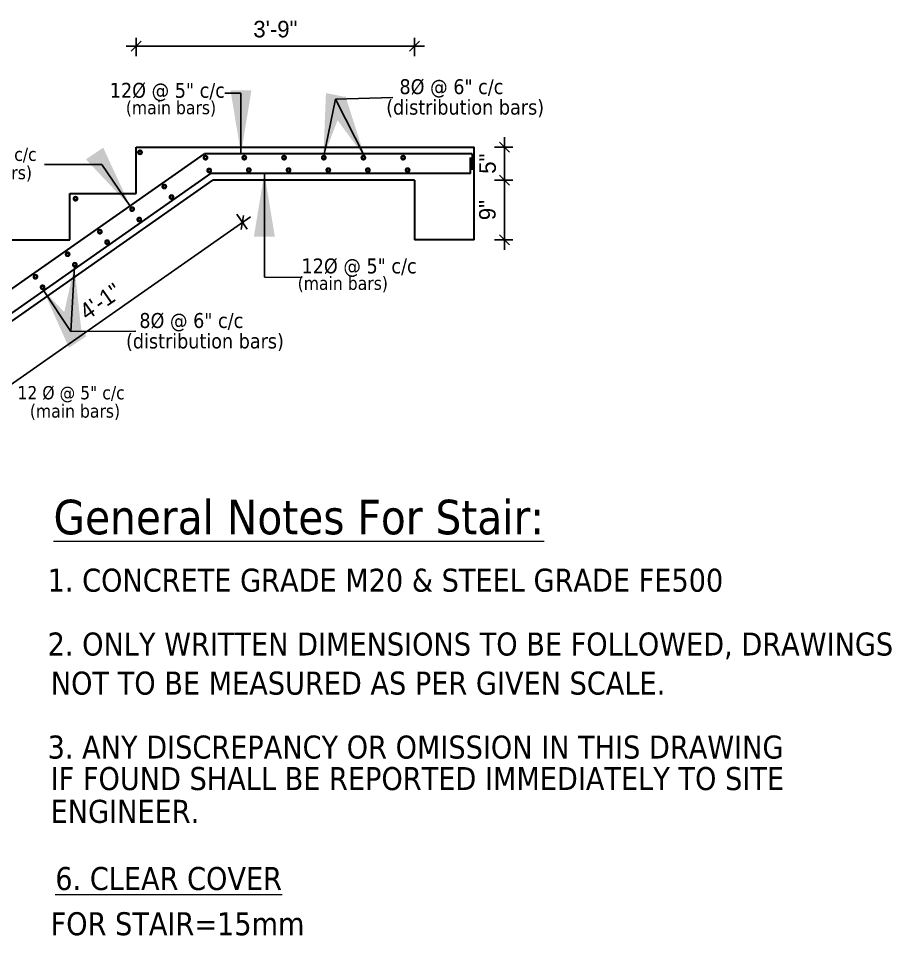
# Model space of a CAD drawing. Header units: inches. Extents: x 28835 to 36795, y -18828 to -9750.
# Drawn here: x 34771.3 to 34903.1, y -10973.7 to -10835.3 of the extents above; entities that cross this region are included whole.
import ezdxf

# ---------------------------------------------------------------- set-up
doc = ezdxf.new("R2010")
doc.units = ezdxf.units.IN
doc.header["$LTSCALE"] = 12
doc.header["$MEASUREMENT"] = 0
for name, color, linetype, lineweight in [('dim', 85, 'Continuous', 9), ('HATCH', 11, 'Continuous', 9), ('REN', 242, 'Continuous', 30), ('Text', 7, 'Continuous', 5), ('TEXT1', 5, 'Continuous', 9), ('Wall', 1, 'Continuous', 30)]:
    doc.layers.add(name, color=color, linetype=linetype, lineweight=lineweight)
doc.styles.add('KBS', font='GOTHIC.TTF')
doc.styles.add('S11', font='tahoma.ttf', dxfattribs={"height": 7})
doc.styles.add('TAHOMA', font='tahoma.ttf', dxfattribs={"height": 9})
doc.dimstyles.new('ARROW-1', dxfattribs={"dimscale": 96, "dimtxt": 7, "dimasz": 0.1, "dimexe": 0, "dimexo": 0, "dimgap": 0.03125, "dimtad": 1, "dimdec": 0, "dimlfac": 2, "dimzin": 3, "dimdsep": 46, "dimlunit": 4, "dimtxsty": 'S11', "dimcen": 0.09375, "dimclrt": 7, "dimadec": 0, "dimazin": 0, "dimtfac": 1, "dimtdec": 0, "dimtix": 1, "dimtmove": 1, "dimatfit": 3, "dimfxl": 1, "dimfrac": 2, "dimtolj": 1, "dimtzin": 0, "dimarcsym": 0})
doc.dimstyles.new('scale4', dxfattribs={"dimscale": 0.5, "dimtxt": 9, "dimasz": 3, "dimexe": 2.5, "dimexo": 3, "dimgap": 2.5, "dimtad": 1, "dimdec": 0, "dimzin": 0, "dimdsep": 46, "dimlunit": 4, "dimtxsty": 'KBS', "dimblk": 'OBLIQUE', "dimcen": 0.09, "dimdle": 3, "dimclrt": 256, "dimadec": 0, "dimazin": 0, "dimtfac": 1, "dimtdec": 0, "dimtix": 1, "dimtmove": 0, "dimatfit": 3, "dimldrblk": 'OBLIQUE', "dimfxl": 3, "dimfxlon": 1, "dimtolj": 1, "dimtzin": 0, "dimarcsym": 0})

# ---------------------------------------------------------------- blocks, each defined once
blk = doc.blocks.new('_Oblique')
at = {"color": 0, "linetype": 'ByBlock', "lineweight": -2}
blk.add_line((-0.5, -0.5), (0.5, 0.5), dxfattribs=at)
blk = doc.blocks.new('*D331')
at = {"layer": 'Defpoints', "color": 0, "transparency": 16777216}
for p in [(34839.75, -10854.72), (34839.75, -10859.72), (34844.64, -10859.72)]:
    blk.add_point(p, dxfattribs=at)
at = {"layer": 'TEXT1', "color": 0, "lineweight": -2, "transparency": 16777216}
for p, q in [((34844.64, -10854.72), (34844.64, -10853.22)), ((34843.14, -10854.72), (34845.89, -10854.72)), ((34844.64, -10854.72), (34844.64, -10859.72)), ((34843.14, -10859.72), (34845.89, -10859.72)), ((34844.64, -10859.72), (34844.64, -10861.22))]:
    blk.add_line(p, q, dxfattribs=at)
at = {"layer": 'TEXT1', "color": 0, "lineweight": -2, "transparency": 16777216, "xscale": 1.5, "yscale": 1.5, "zscale": 1.5}
for p, rotation in [((34844.64, -10854.72), 270), ((34844.64, -10859.72), 90)]:
    blk.add_blockref('_Oblique', p, dxfattribs=dict(at, rotation=rotation))
at = {"layer": 'TEXT1', "transparency": 16777216, "insert": (34842.11, -10857.22), "char_height": 2.5, "attachment_point": 5, "rotation": 90, "style": 'KBS'}
blk.add_mtext('\\A1;5"', dxfattribs=at)
blk = doc.blocks.new('*D332')
at = {"layer": 'Defpoints', "color": 0, "transparency": 16777216}
for p in [(34839.75, -10859.72), (34844.64, -10859.72), (34839.43, -10868.72)]:
    blk.add_point(p, dxfattribs=at)
at = {"layer": 'TEXT1', "color": 0, "lineweight": -2, "transparency": 16777216}
for p, q in [((34844.64, -10870.22), (34844.64, -10858.22)), ((34843.14, -10859.72), (34845.89, -10859.72)), ((34843.14, -10868.72), (34845.89, -10868.72))]:
    blk.add_line(p, q, dxfattribs=at)
at = {"layer": 'TEXT1', "color": 0, "lineweight": -2, "transparency": 16777216, "xscale": 1.5, "yscale": 1.5, "zscale": 1.5}
for p, rotation in [((34844.64, -10859.72), 90), ((34844.64, -10868.72), 270)]:
    blk.add_blockref('_Oblique', p, dxfattribs=dict(at, rotation=rotation))
at = {"layer": 'TEXT1', "transparency": 16777216, "insert": (34842.08, -10864.22), "char_height": 2.5, "attachment_point": 5, "rotation": 90, "style": 'KBS'}
blk.add_mtext('\\A1;9"', dxfattribs=at)
blk = doc.blocks.new('*D333')
at = {"layer": 'Defpoints', "color": 0, "transparency": 16777216}
for p in [(34831.07, -10839.49), (34789.07, -10844.56), (34831.07, -10852.89)]:
    blk.add_point(p, dxfattribs=at)
at = {"layer": 'TEXT1', "color": 0, "lineweight": -2, "transparency": 16777216}
for p, q in [((34787.57, -10839.49), (34832.57, -10839.49)), ((34789.07, -10840.99), (34789.07, -10838.24)), ((34831.07, -10840.99), (34831.07, -10838.24))]:
    blk.add_line(p, q, dxfattribs=at)
at = {"layer": 'TEXT1', "color": 0, "lineweight": -2, "transparency": 16777216, "xscale": 1.5, "yscale": 1.5, "zscale": 1.5, "rotation": 180}
blk.add_blockref('_Oblique', (34789.07, -10839.49), dxfattribs=at)
at = {"layer": 'TEXT1', "color": 0, "lineweight": -2, "transparency": 16777216, "xscale": 1.5, "yscale": 1.5, "zscale": 1.5}
blk.add_blockref('_Oblique', (34831.07, -10839.49), dxfattribs=at)
at = {"layer": 'TEXT1', "transparency": 16777216, "insert": (34810.07, -10836.93), "char_height": 2.5, "attachment_point": 5, "style": 'KBS'}
blk.add_mtext('\\A1;3\'-9"', dxfattribs=at)
blk = doc.blocks.new('*D335')
at = {"layer": 'Defpoints', "color": 0, "transparency": 16777216}
for p in [(34794.34, -10854.72), (34748.77, -10882.72), (34751.16, -10882.72)]:
    blk.add_point(p, dxfattribs=at)
at = {"layer": 'TEXT1', "color": 0, "lineweight": -2, "transparency": 16777216}
for p, q in [((34751.16, -10853.22), (34751.16, -10884.22)), ((34752.66, -10854.72), (34749.91, -10854.72)), ((34750.27, -10882.72), (34752.41, -10882.72))]:
    blk.add_line(p, q, dxfattribs=at)
at = {"layer": 'TEXT1', "color": 0, "lineweight": -2, "transparency": 16777216, "xscale": 1.5, "yscale": 1.5, "zscale": 1.5}
for p, rotation in [((34751.16, -10854.72), 90), ((34751.16, -10882.72), 270)]:
    blk.add_blockref('_Oblique', p, dxfattribs=dict(at, rotation=rotation))
at = {"layer": 'TEXT1', "transparency": 16777216, "insert": (34748.63, -10868.72), "char_height": 2.5, "attachment_point": 5, "rotation": 90, "style": 'KBS'}
blk.add_mtext('\\A1;2\'-4"', dxfattribs=at)
blk = doc.blocks.new('*D336')
at = {"layer": 'Defpoints', "color": 0, "transparency": 16777216}
for p in [(34800.65, -10859.72), (34760.65, -10887.72), (34765.1, -10894.08)]:
    blk.add_point(p, dxfattribs=at)
at = {"layer": 'TEXT1', "color": 0, "lineweight": -2, "transparency": 16777216}
for p, q in [((34806.33, -10865.22), (34763.87, -10894.94)), ((34804.24, -10864.85), (34805.82, -10867.1)), ((34764.24, -10892.85), (34765.82, -10895.1))]:
    blk.add_line(p, q, dxfattribs=at)
at = {"layer": 'TEXT1', "color": 0, "lineweight": -2, "transparency": 16777216, "xscale": 1.5, "yscale": 1.5, "zscale": 1.5}
for p, rotation in [((34805.1, -10866.08), 34.99202019857719), ((34765.1, -10894.08), 214.9920201985772)]:
    blk.add_blockref('_Oblique', p, dxfattribs=dict(at, rotation=rotation))
at = {"layer": 'TEXT1', "transparency": 16777216, "insert": (34783.65, -10878), "char_height": 2.5, "attachment_point": 5, "rotation": 34.992, "style": 'KBS'}
blk.add_mtext('\\A1;4\'-1"', dxfattribs=at)
blk = doc.blocks.new('weqeqweqwe')
at = {"layer": 'Text', "color": 30, "linetype": 'Continuous', "style": 'TAHOMA'}
for s, p in [('1. CONCRETE GRADE M20 & STEEL GRADE FE500', (109864.17, -19454.47)), ('2. ONLY WRITTEN DIMENSIONS TO BE FOLLOWED, DRAWINGS', (109864.17, -19479.43)), ('NOT TO BE MEASURED AS PER GIVEN SCALE.', (109865.42, -19494.71)), ('3. ANY DISCREPANCY OR OMISSION IN THIS DRAWING', (109864.17, -19519.72)), ('IF FOUND SHALL BE REPORTED IMMEDIATELY TO SITE', (109865.35, -19532.03)), ('ENGINEER.', (109865.35, -19544.85))]:
    blk.add_text(s, height=9, dxfattribs=at).set_placement(p)
for s, insert, char_height, attachment_point in [(' {\\LGeneral Notes For Stair:}', (109861.41, -19425.4), 13.5, 4), ('\\A1;{\\L6. CLEAR COVER}', (109911.51, -19566.7), 9, 5)]:
    blk.add_mtext(s, dxfattribs=dict(at, insert=insert, char_height=char_height, attachment_point=attachment_point))
at = {"layer": 'Text', "color": 30, "linetype": 'Continuous', "insert": (109865.33, -19584.38), "char_height": 9, "width": 114.3748, "attachment_point": 4, "style": 'TAHOMA'}
blk.add_mtext('\\A1;FOR STAIR=15mm', dxfattribs=at)

msp = doc.modelspace()

# ---------------------------------------------------------------- linework, layer by layer
at = {"layer": 'HATCH', "ltscale": 50, "const_width": 0.375}
for points in [[(34789.89, -10855.5, -1), (34789.39, -10855.5, -1)], [(34799.78, -10856.31, -1), (34799.28, -10856.31, -1)], [(34805.63, -10856.31, -1), (34805.13, -10856.31, -1)], [(34811.63, -10856.31, -1), (34811.13, -10856.31, -1)], [(34817.63, -10856.31, -1), (34817.13, -10856.31, -1)], [(34823.6, -10856.31, -1), (34823.1, -10856.31, -1)], [(34829.6, -10856.31, -1), (34829.1, -10856.31, -1)], [(34800.33, -10858.24, -1), (34799.83, -10858.24, -1)], [(34806.31, -10858.18, -1), (34805.81, -10858.18, -1)], [(34812.31, -10858.18, -1), (34811.81, -10858.18, -1)], [(34818.31, -10858.18, -1), (34817.81, -10858.18, -1)], [(34824.28, -10858.18, -1), (34823.78, -10858.18, -1)], [(34830.28, -10858.18, -1), (34829.78, -10858.18, -1)], [(34793.56, -10860.67, -1), (34793.06, -10860.67, -1)], [(34780.16, -10862.5, -1), (34779.66, -10862.5, -1)], [(34794.64, -10862.25, -1), (34794.14, -10862.25, -1)], [(34788.7, -10864.07, -1), (34788.2, -10864.07, -1)], [(34789.78, -10865.65, -1), (34789.28, -10865.65, -1)], [(34783.83, -10867.48, -1), (34783.33, -10867.48, -1)], [(34784.92, -10869.05, -1), (34784.42, -10869.05, -1)], [(34778.97, -10870.88, -1), (34778.47, -10870.88, -1)], [(34780.05, -10872.46, -1), (34779.55, -10872.46, -1)], [(34774.11, -10874.28, -1), (34773.61, -10874.28, -1)], [(34775.19, -10875.86, -1), (34774.69, -10875.86, -1)]]:
    msp.add_lwpolyline(points, format="xyb", close=True, dxfattribs=at)
at = {"layer": 'REN', "ltscale": 50}
for p, q in [((34759.39, -10883.72), (34799.39, -10855.72)), ((34839.75, -10855.72), (34799.39, -10855.72)), ((34839.75, -10855.72), (34839.75, -10858.16)), ((34839.53, -10858.72), (34839.53, -10856.26)), ((34760.33, -10886.72), (34800.33, -10858.72)), ((34839.53, -10858.72), (34800.33, -10858.72))]:
    msp.add_line(p, q, dxfattribs=at)
at = {"layer": 'Wall', "ltscale": 50}
for p, q in [((34789.07, -10854.72), (34840.07, -10854.72)), ((34789.07, -10861.72), (34789.07, -10854.72)), ((34840.07, -10868.72), (34840.07, -10854.72)), ((34760.65, -10887.72), (34800.65, -10859.72)), ((34831.07, -10859.72), (34800.65, -10859.72)), ((34831.07, -10859.72), (34831.07, -10868.72)), ((34779.07, -10868.72), (34779.07, -10861.72)), ((34779.07, -10861.72), (34789.07, -10861.72)), ((34769.07, -10868.72), (34779.07, -10868.72)), ((34840.07, -10868.72), (34831.07, -10868.72))]:
    msp.add_line(p, q, dxfattribs=at)

# ---------------------------------------------------------------- block references
at = {"layer": 'dim', "xscale": 0.3858750000003965, "yscale": 0.3858750000003965, "zscale": 0.3858750000003965}
msp.add_blockref('weqeqweqwe', (-7618.14, -3414.8), dxfattribs=at)

# ---------------------------------------------------------------- texts
at = {"layer": 'Text', "ltscale": 20, "style": 'TAHOMA'}
for s, height, p in [('12%%C @ 5" c/c', 2.25, (34785.08, -10847.27)), ('8%%C @ 6" c/c', 2.25, (34828.8, -10846.72)), ('(main bars)', 2, (34787.5, -10849.75)), ('(distribution bars)', 2.25, (34826.8, -10849.81)), ('12 %%C @ 5" c/c', 2, (34757.85, -10856.8)), ('(main bars)', 2, (34759.71, -10859.56)), ('12%%C @ 5" c/c', 2.25, (34814.02, -10873.77)), ('(main bars)', 2, (34813.43, -10876.25)), ('8%%C @ 6" c/c', 2.25, (34789.54, -10882)), ('(distribution bars)', 2.25, (34787.53, -10885.09)), ('12 %%C @ 5" c/c', 2, (34771.14, -10892.77)), ('(main bars)', 2, (34773.01, -10895.53))]:
    msp.add_text(s, height=height, dxfattribs=at).set_placement(p)

# ---------------------------------------------------------------- dimensions: what is measured, and where the dimension line sits
at = {"layer": 'TEXT1'}
dim = msp.add_linear_dim(base=(34831.07, -10839.49), p1=(34789.07, -10844.56), p2=(34831.07, -10852.89), text='3\'-9"', dimstyle='scale4', override={"dimtxt": 5}, dxfattribs=at)
dim.commit()
dim.dimension.update_dxf_attribs({"geometry": '*D333', "text_midpoint": (34810.07, -10836.93)})
for base, p1, p2, picture, middle in [((34751.16, -10882.72), (34794.34, -10854.72), (34748.77, -10882.72), '*D335', (34748.63, -10868.72)), ((34844.64, -10859.72), (34839.75, -10854.72), (34839.75, -10859.72), '*D331', (34842.11, -10857.22)), ((34844.64, -10859.72), (34839.43, -10868.72), (34839.75, -10859.72), '*D332', (34842.08, -10864.22))]:
    dim = msp.add_linear_dim(base=base, p1=p1, p2=p2, angle=90, dimstyle='scale4', override={"dimtxt": 5}, dxfattribs=at)
    dim.commit()
    dim.dimension.update_dxf_attribs({"geometry": picture, "text_midpoint": middle})
dim = msp.add_aligned_dim(p1=(34800.65, -10859.72), p2=(34760.65, -10887.72), distance=7.76, dimstyle='scale4', override={"dimtxt": 5}, dxfattribs=at)
dim.commit()
dim.dimension.update_dxf_attribs({"geometry": '*D336', "text_midpoint": (34783.65, -10878)})

# ---------------------------------------------------------------- leaders
at = {"layer": 'HATCH', "ltscale": 20}
for points in [[(34804.88, -10855.74), (34804.88, -10846.6), (34802.45, -10846.6)], [(34788.16, -10863.63), (34783.89, -10857.32), (34775.22, -10857.32)], [(34808.41, -10858.61), (34808.41, -10874.35), (34814.12, -10874.41)]]:
    msp.add_leader(points, dimstyle='ARROW-1', override={"dimgap": 0.03125, "dimtad": 0}, dxfattribs=at)
for points in [[(34817.31, -10856.27), (34819.12, -10847.5)], [(34823.6, -10856.3), (34819.12, -10847.5), (34827.8, -10847.23)], [(34779.73, -10872.71), (34779.2, -10882.54), (34789.03, -10882.49)], [(34774.94, -10876.11), (34779.2, -10882.54)]]:
    msp.add_leader(points, dimstyle='ARROW-1', dxfattribs=at)

doc.saveas('drawing.dxf')
